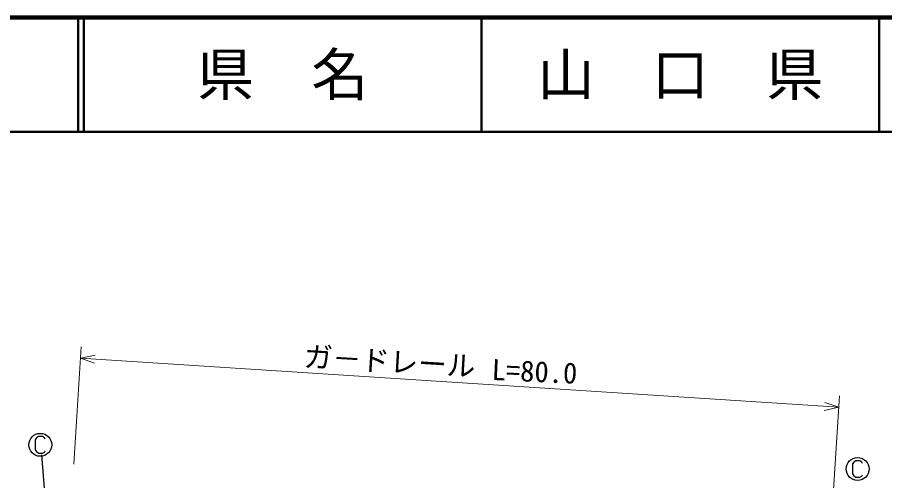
# Model space of a CAD drawing. Units: millimetres, scale not verified. Extents: x 40000 to 680000, y 20000 to 380000.
# Drawn here: x 292425 to 368244, y 339489 to 380000 of the extents above; entities that cross this region are included whole.
import ezdxf
from ezdxf.enums import TextEntityAlignment as Align

# ---------------------------------------------------------------- set-up
doc = ezdxf.new("R2010")
doc.units = ezdxf.units.MM
doc.header["$LTSCALE"] = 1000
for name, color, linetype, lineweight in [('M-BGD-EXST', 7, 'Continuous', 25), ('M-STR-HTXT', 7, 'Continuous', 13), ('M-TTL', 2, 'Continuous', 140), ('M-TTL-LINE', 7, 'Continuous', 50)]:
    doc.layers.add(name, color=color, linetype=linetype, lineweight=lineweight)
doc.layers.add('M-TTL-TXT', color=7, linetype='Continuous')
doc.styles.add('ＭＳ ゴシック', font='')
doc.styles.get('ＭＳ ゴシック').set_extended_font_data('MS Gothic')

msp = doc.modelspace()

# ---------------------------------------------------------------- linework, layer by layer
at = {"layer": 'M-BGD-EXST'}
for p, q in [((294109, 343225), (293989, 343065)), ((293989, 343065), (293989, 342185)), ((294269, 343345), (294109, 343225)), ((294629, 343345), (294269, 343345)), ((294789, 343225), (294629, 343345)), ((294869, 343105), (294789, 343225)), ((293989, 342185), (294109, 342025)), ((294109, 342025), (294269, 341905)), ((294629, 341905), (294789, 341985)), ((294789, 341985), (294869, 342105)), ((294269, 341905), (294629, 341905)), ((294540, 341738), (295980, 324335)), ((365718, 341234), (365558, 341114)), ((366078, 341234), (365718, 341234)), ((366238, 341114), (366078, 341234)), ((365558, 341114), (365438, 340954)), ((365438, 340954), (365438, 340074)), ((366318, 340994), (366238, 341114)), ((365438, 340074), (365558, 339914)), ((365558, 339914), (365718, 339794)), ((365718, 339794), (366078, 339794)), ((366078, 339794), (366238, 339874)), ((366238, 339874), (366318, 339994))]:
    msp.add_line(p, q, dxfattribs=at)
for centre in [(294429, 342625), (365878, 340514)]:
    msp.add_ellipse(centre, major_axis=(0, 1000), ratio=0.999996, dxfattribs=at)
at = {"layer": 'M-STR-HTXT'}
for p, q in [((297355, 340938), (298018, 351188)), ((297954, 350190), (299224, 350458)), ((299178, 349760), (297954, 350190)), ((297954, 350190), (364226, 345902)), ((364291, 346900), (363597, 336186)), ((364226, 345902), (362956, 345633)), ((363001, 346332), (364226, 345902))]:
    msp.add_line(p, q, dxfattribs=at)
at = {"layer": 'M-TTL'}
msp.add_line((680000, 380000), (40000, 380000), dxfattribs=at)
at = {"layer": 'M-TTL-LINE'}
for p, q in [((297750, 380000), (297750, 370000)), ((298250, 380000), (298250, 370000)), ((333000, 380000), (333000, 370000)), ((367750, 380000), (367750, 370000)), ((40000, 370000), (680000, 370000))]:
    msp.add_line(p, q, dxfattribs=at)

# ---------------------------------------------------------------- texts
at = {"layer": 'M-STR-HTXT', "style": 'ＭＳ ゴシック'}
for s, rotation, p in [('ガ－ドレール', 356.596, (317398, 348907)), ('L=80.0', 357.396, (333833, 347748))]:
    msp.add_text(s, height=1833, rotation=rotation, dxfattribs=at).set_placement(p, align=Align.BOTTOM_LEFT)
at = {"layer": 'M-TTL-TXT', "style": 'ＭＳ ゴシック'}
for s, p in [('県\u3000名', (315625, 375000)), ('山\u3000口\u3000県', (350375, 375000))]:
    msp.add_text(s, height=3666, dxfattribs=at).set_placement(p, align=Align.MIDDLE_CENTER)

doc.saveas('drawing.dxf')
